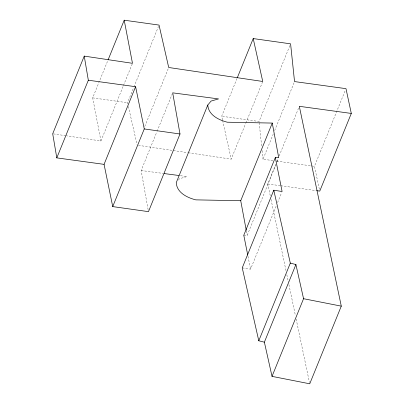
<?xml version="1.0" encoding="UTF-8"?>
<svg xmlns="http://www.w3.org/2000/svg" width="404" height="404" viewBox="0 0 404 404"><rect width="100%" height="100%" fill="white"/><g stroke="black" fill="none" stroke-linecap="round" stroke-linejoin="round"><path stroke-width="0.3" stroke-dasharray="2.02 1.52" d="M65.69 135.709L100.95 140.976L92.668 97.859L107.843 60.489M100.95 140.976L123.24 86.087M123.472 85.502L132.249 63.898M127.79 103.969L127.513 102.742L133.673 87.557M133.911 86.976L158.57 26.25M144.763 126.472L168.473 68.079M148.142 209.802L141.158 170.508L156.803 131.967M157.04 131.386L172.215 94.016M222.493 119.912L221.675 116.236L237.087 78.28M188.239 152.742L231.209 159.126L245.672 123.508M245.91 122.922L262.504 82.052M289.88 45.586L259.055 121.498L221.675 116.236M272.927 160.6L263.009 159.237L273.442 133.547M274.624 130.623L294.304 82.158M270.246 195.688L267.786 183.966L275.846 164.115M276.796 161.782L277.982 158.858M279.164 155.939L298.844 107.474M243.784 235.244L247.192 235.35L275.644 165.276M277.068 161.777L278.25 158.858M242.243 267.867L250.561 269.175L276.169 206.111M277.593 202.606L281.623 192.678M319.377 189.284L314.453 166.312L345.511 89.819M178.437 180.053L179.533 178.73L187.002 176.573L180.184 175.674M141.158 170.508L162.837 173.377M276.644 161.115L314.453 166.312M267.786 183.966L280.159 185.668M280.78 185.749L316.049 190.587M92.668 97.859L127.513 102.742M138.421 145.339L187.618 152.651M53.318 133.86L65.074 135.613M128.351 106.429L137.037 144.541M222.629 120.523L231.209 159.126M271.023 199.389L286.042 270.933M286.82 274.634L288.375 282.032M288.895 284.502L295.369 315.337M296.147 319.039L309.484 382.568M247.975 256.217L250.561 269.175M246.384 231.022L247.192 235.35M259.186 122.735L261.646 146.243M262.1 150.576L263.009 159.237"/><path stroke-width="0.61" d="M316.67 190.673L319.766 191.097L351.298 113.438L345.986 88.653L294.541 81.578L290.592 43.839L253.212 38.572L262.741 81.467L168.71 67.493L159.045 25.078L124.205 20.2L132.487 63.312L84.234 56.105L52.702 133.764L56.797 157.883L104.065 164.357L112.731 206.596L148.47 211.646L180.002 133.982L172.69 92.844L218.539 98.914L211.07 101.071L207.772 105.04L176.24 182.699C176.866 192.723 187.214 197.677 195.778 199.864L240.723 200.732L272.261 123.074L227.316 122.205C218.746 120.018 208.398 115.059 207.772 105.04M56.797 157.883L88.335 80.224L84.234 56.105M108.08 59.908L124.205 20.2M104.065 164.357L135.598 86.698L88.335 80.224M112.731 206.596L144.263 128.937L135.598 86.698M237.325 77.694L253.212 38.572M272.261 123.074L278.725 157.686L275.316 157.585L243.784 235.244L247.728 254.985M275.316 157.585L282.098 191.511L273.776 190.203L242.243 267.867L258.782 340.779L264.378 342.188L272.023 376.371L309.742 383.8L341.279 306.141L299.319 106.308L351.298 113.438M258.782 340.779L290.314 263.12L273.776 190.203M264.378 342.188L295.91 264.529L290.314 263.12M272.023 376.371L303.561 298.707L295.91 264.529M164.08 173.543L178.947 175.508M144.263 128.937L180.002 133.982M303.561 298.707L341.279 306.141M240.723 200.732L246.268 230.401"/></g></svg>
